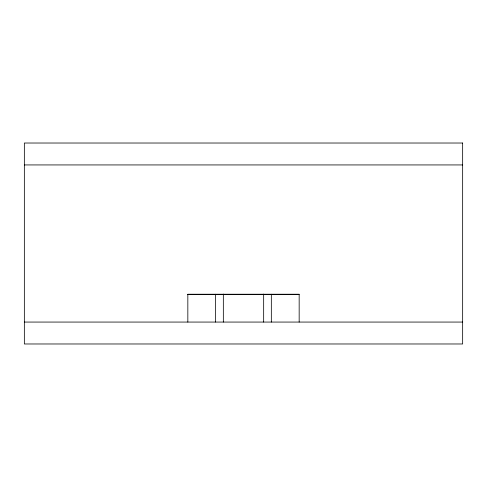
<?xml version="1.0" encoding="UTF-8"?>
<svg xmlns="http://www.w3.org/2000/svg" width="487" height="487" viewBox="0 0 487 487"><rect width="100%" height="100%" fill="white"/><g stroke="black" fill="none" stroke-linecap="round" stroke-linejoin="round"><path stroke-width="0.73" d="M24.35 164.935L462.65 164.935M187.458 294.452L299.158 294.452M24.35 322.065L462.65 322.065M299.164 322.065L299.164 294.233L187.836 294.233L187.836 322.065M271.332 294.233L271.332 322.065M263.662 294.087L263.662 322.065M223.338 294.087L223.338 322.065M215.534 294.233L215.534 322.065M462.65 143.02L24.35 143.02L24.35 343.98L462.65 343.98L462.65 143.02"/></g></svg>
